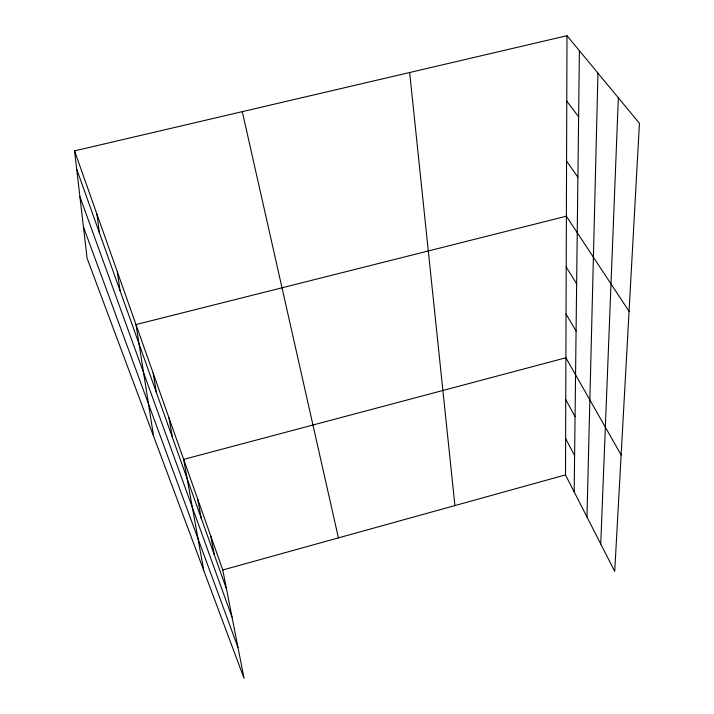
<?xml version="1.0" encoding="UTF-8"?>
<svg xmlns="http://www.w3.org/2000/svg" width="714" height="714" viewBox="0 0 714 714"><rect width="100%" height="100%" fill="white"/><g stroke="black" fill="none" stroke-linecap="round" stroke-linejoin="round"><path stroke-width="1.07" d="M566.996 35.7L639.441 123.335L614.718 571.387L565.497 474.89L566.996 35.7L74.559 150.886L87.099 258.307L244.036 678.3L222.768 569.977L74.559 150.886M574.172 491.892L579.393 50.694M586.97 516.981L597.966 73.167M600.742 543.988L618.342 97.809M222.768 569.977L565.497 474.89M566.773 101.138L578.608 116.784M566.568 161.087L577.894 177.215M629.07 311.349L566.38 216.199L135.981 324.575L153.617 436.334M566.211 267.045L576.635 283.779M566.05 314.106L576.073 331.001M621.144 454.996L565.899 357.776L183.659 459.388L203.793 570.602M565.756 399.599L575.065 416.646M565.622 438.548L574.6 455.586M83.431 226.891L237.985 647.473M79.897 196.645L232.032 617.155M76.693 169.173L226.508 589.014M242.296 111.652L338.418 537.892M210.666 535.741L214.343 554.93M197.662 498.979L201.268 518.284M169.004 417.931L172.386 437.352M153.162 373.136L156.393 392.522M117.31 271.757L120.113 290.839M96.917 214.093L99.416 232.853M409.649 72.507L454.916 505.566"/></g></svg>
